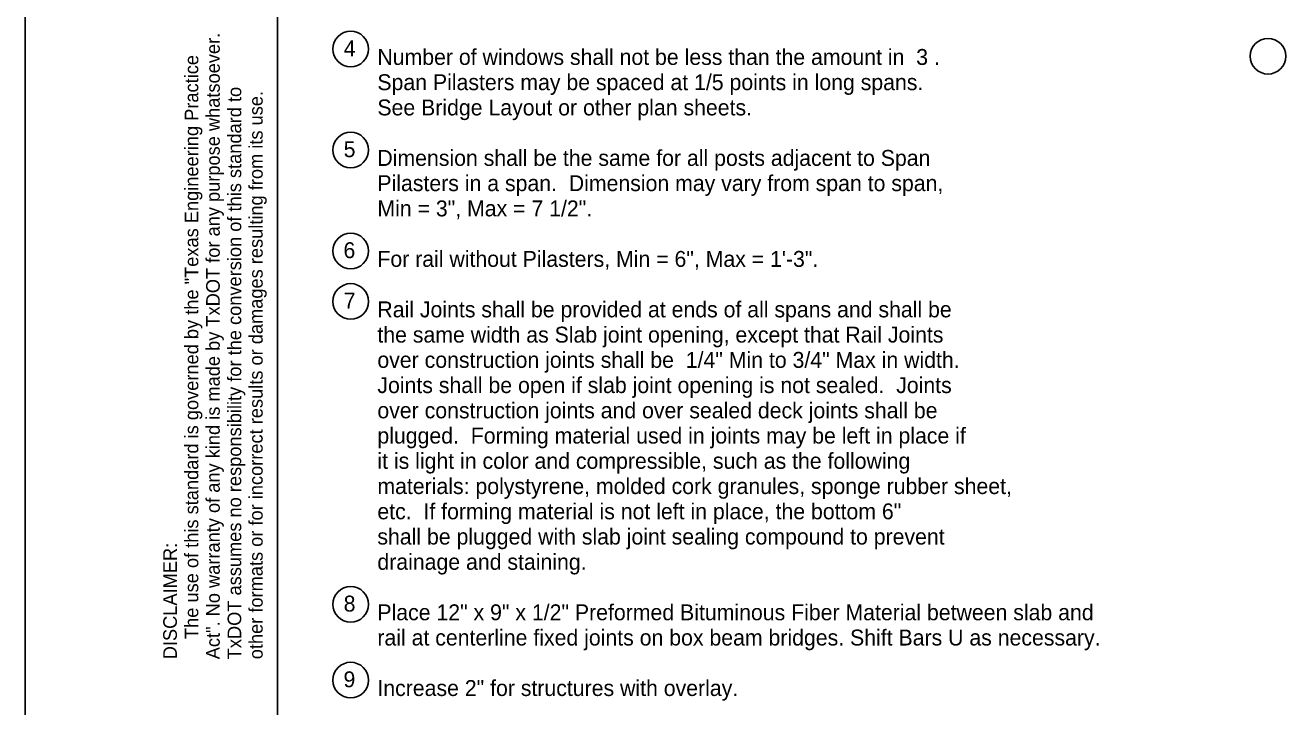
# Model space of a CAD drawing. Extents: x 2 to 71, y 0 to 22.
# Drawn here: x 2 to 11.99, y 7.24 to 12.64 of the extents above; entities that cross this region are included whole.
import ezdxf

# ---------------------------------------------------------------- set-up
doc = ezdxf.new("R2010")
doc.units = 0
doc.layers.add('Level 1', color=7, linetype='Continuous')

msp = doc.modelspace()

# ---------------------------------------------------------------- linework, layer by layer
at = {"layer": 'Level 1'}
for p, q in [((2, 0), (2, 22)), ((4, 0.5), (4, 21.5))]:
    msp.add_line(p, q, dxfattribs=at)
for centre in [(4.5799, 12.4469), (11.85, 12.3897), (4.5799, 11.6469), (4.5799, 10.8469), (4.5799, 10.4469), (4.5799, 8.0469), (4.5799, 7.4469)]:
    msp.add_circle(centre, 0.1411, dxfattribs=at)

# ---------------------------------------------------------------- texts
for s, p in [('Act". No warranty of any kind is made by TxDOT for any purpose whatsoever.', (3.542, 7.6118)), ('    The use of this standard is governed by the "Texas Engineering Practice', (3.372, 7.6118)), ('TxDOT assumes no responsibility for the conversion of this standard to', (3.712, 7.6118)), ('other formats or for incorrect results or damages resulting from its use.', (3.882, 7.6118)), ('DISCLAIMER:', (3.202, 7.6118))]:
    msp.add_text(s, height=0.108, rotation=90, dxfattribs=at).set_placement(p)
for s, p in [('4', (4.5245, 12.3899)), ('Number of windows shall not be less than the amount in  3 . ', (4.7912, 12.3209)), ('Span Pilasters may be spaced at 1/5 points in long spans.', (4.7912, 12.1209)), ('See Bridge Layout or other plan sheets.', (4.7912, 11.9209)), ('5', (4.524, 11.5899)), ('Dimension shall be the same for all posts adjacent to Span', (4.7912, 11.5209)), ('Pilasters in a span.  Dimension may vary from span to span,', (4.7912, 11.3209)), ('Min = 3", Max = 7 1/2".', (4.7912, 11.1209)), ('6', (4.5226, 10.7899)), ('For rail without Pilasters, Min = 6", Max = 1\'-3".', (4.7912, 10.7209)), ('7', (4.5245, 10.3899)), ('Rail Joints shall be provided at ends of all spans and shall be', (4.7912, 10.3209)), ('the same width as Slab joint opening, except that Rail Joints', (4.7912, 10.1209)), ('over construction joints shall be  1/4" Min to 3/4" Max in width.', (4.7912, 9.9209)), ('Joints shall be open if slab joint opening is not sealed.  Joints', (4.7912, 9.7209)), ('over construction joints and over sealed deck joints shall be', (4.7912, 9.5209)), ('plugged.  Forming material used in joints may be left in place if', (4.7912, 9.3209)), ('it is light in color and compressible, such as the following', (4.7912, 9.1209)), ('materials: polystyrene, molded cork granules, sponge rubber sheet,', (4.7912, 8.9209)), ('etc.  If forming material is not left in place, the bottom 6"', (4.7912, 8.7209)), ('shall be plugged with slab joint sealing compound to prevent', (4.7912, 8.5209)), ('drainage and staining.', (4.7912, 8.3209)), ('8', (4.524, 7.9899)), ('Place 12" x 9" x 1/2" Preformed Bituminous Fiber Material between slab and', (4.7912, 7.9209)), ('rail at centerline fixed joints on box beam bridges. Shift Bars U as necessary.', (4.7912, 7.7209)), ('9', (4.5226, 7.3899)), ('Increase 2" for structures with overlay.', (4.7912, 7.3209))]:
    msp.add_text(s, height=0.126, dxfattribs=at).set_placement(p)

doc.saveas('drawing.dxf')
